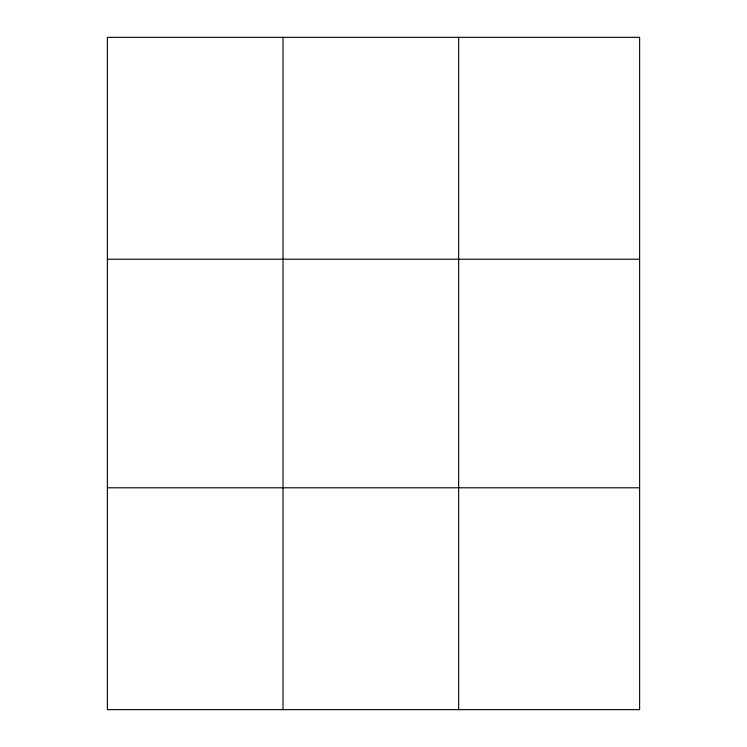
<?xml version="1.0" encoding="UTF-8"?>
<svg xmlns="http://www.w3.org/2000/svg" width="747" height="747" viewBox="0 0 747 747"><rect width="100%" height="100%" fill="white"/><g stroke="black" fill="none" stroke-linecap="round" stroke-linejoin="round"><path stroke-width="1.12" d="M283.02 37.35L283.02 709.65M458.658 37.35L458.658 709.65M107.372 259.209L639.628 259.209M107.372 487.791L639.628 487.791M639.628 37.35L639.628 709.65L107.372 709.65L107.372 37.35L639.628 37.35"/></g></svg>
